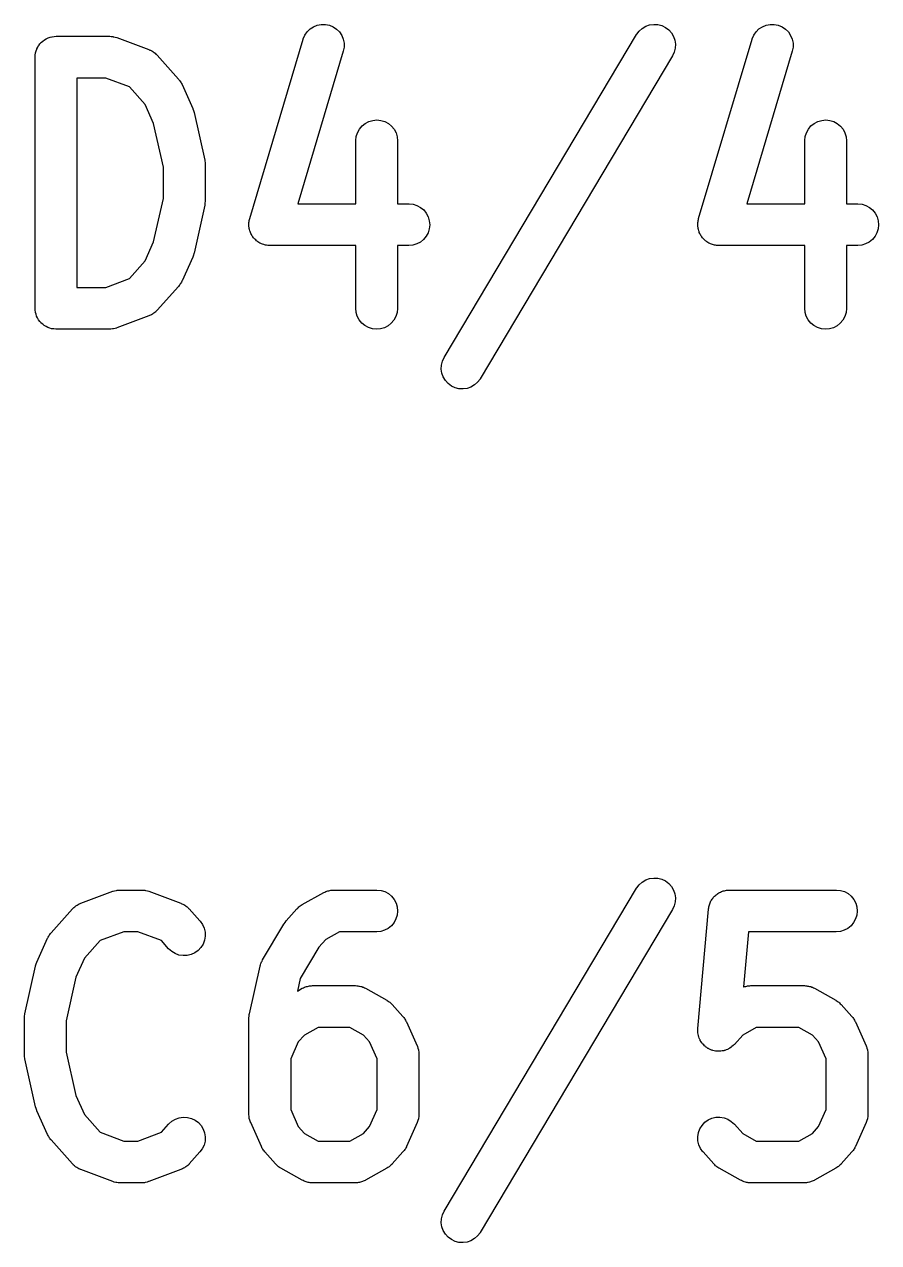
# Model space of a CAD drawing. Extents: x 0.7 to 15.8, y -5 to -0.9.
# Drawn here: x 0.8544 to 0.9548, y -1.9281 to -1.7848 of the extents above; entities that cross this region are included whole.
import ezdxf

# ---------------------------------------------------------------- set-up
doc = ezdxf.new("R2010")
doc.units = 0
doc.header["$MEASUREMENT"] = 0
doc.layers.add('BLACK', color=7, linetype='CONTINUOUS')

msp = doc.modelspace()

# ---------------------------------------------------------------- linework, layer by layer
at = {"layer": 'BLACK', "linetype": 'CONTINUOUS'}
for p, q in [((0.887992, -1.78538), (0.888393, -1.78512)), ((0.888393, -1.78512), (0.888837, -1.78494)), ((0.888837, -1.78494), (0.889309, -1.78485)), ((0.889309, -1.78485), (0.889789, -1.78485)), ((0.889789, -1.78485), (0.89026, -1.78494)), ((0.89026, -1.78494), (0.890703, -1.78513)), ((0.890703, -1.78513), (0.891102, -1.78539)), ((0.927033, -1.78531), (0.927447, -1.78506)), ((0.927447, -1.78506), (0.9279, -1.7849)), ((0.9279, -1.7849), (0.928376, -1.78484)), ((0.928376, -1.78484), (0.928855, -1.78486)), ((0.928855, -1.78486), (0.929321, -1.78498)), ((0.929321, -1.78498), (0.929754, -1.78519)), ((0.940748, -1.78538), (0.941149, -1.78512)), ((0.941149, -1.78512), (0.941593, -1.78494)), ((0.941593, -1.78494), (0.942065, -1.78485)), ((0.942065, -1.78485), (0.942545, -1.78485)), ((0.942545, -1.78485), (0.943016, -1.78494)), ((0.943016, -1.78494), (0.943459, -1.78513)), ((0.943459, -1.78513), (0.943858, -1.78539)), ((0.856791, -1.78664), (0.856997, -1.78654)), ((0.856997, -1.78654), (0.857201, -1.78643)), ((0.857201, -1.78643), (0.857209, -1.78642)), ((0.857209, -1.78642), (0.857217, -1.78642)), ((0.857217, -1.78642), (0.857438, -1.78636)), ((0.857438, -1.78636), (0.857661, -1.78629)), ((0.857661, -1.78629), (0.85767, -1.78629)), ((0.85767, -1.78629), (0.857678, -1.78629)), ((0.857678, -1.78629), (0.857906, -1.78626)), ((0.857906, -1.78626), (0.858139, -1.78624)), ((0.858139, -1.78624), (0.864419, -1.78624)), ((0.864419, -1.78624), (0.864454, -1.78624)), ((0.864454, -1.78624), (0.864634, -1.78626)), ((0.864634, -1.78626), (0.864815, -1.78627)), ((0.864815, -1.78627), (0.864872, -1.78629)), ((0.864872, -1.78629), (0.864931, -1.7863)), ((0.864931, -1.7863), (0.865104, -1.78635)), ((0.865104, -1.78635), (0.86528, -1.7864)), ((0.86528, -1.7864), (0.869048, -1.7878)), ((0.887183, -1.78659), (0.887193, -1.78656)), ((0.887193, -1.78656), (0.88738, -1.78612)), ((0.88738, -1.78612), (0.88765, -1.78572)), ((0.88765, -1.78572), (0.887992, -1.78538)), ((0.891102, -1.78539), (0.891442, -1.78573)), ((0.891442, -1.78573), (0.891709, -1.78613)), ((0.891709, -1.78613), (0.891894, -1.78658)), ((0.903756, -1.824), (0.926366, -1.78604)), ((0.926366, -1.78604), (0.926384, -1.78601)), ((0.926384, -1.78601), (0.926674, -1.78563)), ((0.926674, -1.78563), (0.927033, -1.78531)), ((0.929754, -1.78519), (0.930138, -1.78548)), ((0.930138, -1.78548), (0.93046, -1.78584)), ((0.93046, -1.78584), (0.930706, -1.78625)), ((0.930706, -1.78625), (0.930867, -1.7867)), ((0.939939, -1.78659), (0.939949, -1.78656)), ((0.939949, -1.78656), (0.940136, -1.78612)), ((0.940136, -1.78612), (0.940406, -1.78572)), ((0.940406, -1.78572), (0.940748, -1.78538)), ((0.943858, -1.78539), (0.944198, -1.78573)), ((0.944198, -1.78573), (0.944465, -1.78613)), ((0.944465, -1.78613), (0.94465, -1.78658)), ((0.855732, -1.78819), (0.855802, -1.78797)), ((0.855802, -1.78797), (0.85587, -1.78775)), ((0.85587, -1.78775), (0.855875, -1.78774)), ((0.855875, -1.78774), (0.855877, -1.78773)), ((0.855877, -1.78773), (0.855989, -1.78753)), ((0.855989, -1.78753), (0.856099, -1.78733)), ((0.856099, -1.78733), (0.856104, -1.78732)), ((0.856104, -1.78732), (0.856109, -1.78731)), ((0.856109, -1.78731), (0.856257, -1.78714)), ((0.856257, -1.78714), (0.856405, -1.78696)), ((0.856405, -1.78696), (0.856412, -1.78695)), ((0.856412, -1.78695), (0.856417, -1.78694)), ((0.856417, -1.78694), (0.856598, -1.7868)), ((0.856598, -1.7868), (0.856777, -1.78665)), ((0.856777, -1.78665), (0.856785, -1.78665)), ((0.856785, -1.78665), (0.856791, -1.78664)), ((0.869048, -1.7878), (0.86908, -1.78782)), ((0.86908, -1.78782), (0.869168, -1.78786)), ((0.869168, -1.78786), (0.869259, -1.78789)), ((0.869259, -1.78789), (0.869381, -1.78797)), ((0.869381, -1.78797), (0.869508, -1.78803)), ((0.880902, -1.80768), (0.887183, -1.78659)), ((0.891899, -1.788), (0.886561, -1.80593)), ((0.891894, -1.78658), (0.891989, -1.78705)), ((0.891991, -1.78753), (0.891899, -1.788)), ((0.891989, -1.78705), (0.891991, -1.78753)), ((0.930914, -1.78765), (0.930798, -1.78812)), ((0.930867, -1.7867), (0.930938, -1.78717)), ((0.930938, -1.78717), (0.930914, -1.78765)), ((0.933658, -1.80768), (0.939939, -1.78659)), ((0.944655, -1.788), (0.939317, -1.80593)), ((0.94465, -1.78658), (0.944745, -1.78705)), ((0.944747, -1.78753), (0.944655, -1.788)), ((0.944745, -1.78705), (0.944747, -1.78753)), ((0.855678, -1.78867), (0.855705, -1.78844)), ((0.855678, -1.78868), (0.855678, -1.78867)), ((0.855678, -1.78869), (0.855678, -1.78868)), ((0.855678, -1.78868), (0.855678, -1.78868)), ((0.855678, -1.7887), (0.855678, -1.78869)), ((0.855678, -1.81823), (0.855678, -1.7887)), ((0.855705, -1.78844), (0.855728, -1.78821)), ((0.855728, -1.78821), (0.855731, -1.7882)), ((0.855731, -1.7882), (0.855732, -1.78819)), ((0.869508, -1.78803), (0.869585, -1.78809)), ((0.869585, -1.78809), (0.869669, -1.78814)), ((0.869669, -1.78814), (0.869774, -1.78824)), ((0.869774, -1.78824), (0.869886, -1.78833)), ((0.869886, -1.78833), (0.86995, -1.7884)), ((0.86995, -1.7884), (0.870023, -1.78847)), ((0.870023, -1.78847), (0.872535, -1.79128)), ((0.930594, -1.78856), (0.907984, -1.82652)), ((0.930798, -1.78812), (0.930594, -1.78856)), ((0.860599, -1.79116), (0.860599, -1.81577)), ((0.863975, -1.79116), (0.860599, -1.79116)), ((0.866758, -1.7922), (0.863975, -1.79116)), ((0.868609, -1.79427), (0.866758, -1.7922)), ((0.872535, -1.79128), (0.872557, -1.79131)), ((0.872557, -1.79131), (0.872628, -1.79141)), ((0.872628, -1.79141), (0.872709, -1.7915)), ((0.872709, -1.7915), (0.872767, -1.7916)), ((0.872767, -1.7916), (0.872835, -1.7917)), ((0.872835, -1.7917), (0.872886, -1.79181)), ((0.872886, -1.79181), (0.872946, -1.79192)), ((0.872946, -1.79192), (0.874203, -1.79473)), ((0.869608, -1.79651), (0.868609, -1.79427)), ((0.874203, -1.79473), (0.874207, -1.79474)), ((0.874207, -1.79474), (0.874207, -1.79474)), ((0.874207, -1.79474), (0.874208, -1.79474)), ((0.874208, -1.79474), (0.874216, -1.79476)), ((0.874216, -1.79476), (0.874286, -1.79498)), ((0.874286, -1.79498), (0.874357, -1.7952)), ((0.870751, -1.80163), (0.869608, -1.79651)), ((0.874357, -1.7952), (0.875613, -1.80082)), ((0.8941, -1.79679), (0.894474, -1.79649)), ((0.894474, -1.79649), (0.8949, -1.79626)), ((0.8949, -1.79626), (0.895361, -1.79613)), ((0.895361, -1.79613), (0.895839, -1.79608)), ((0.895839, -1.79608), (0.896316, -1.79613)), ((0.896316, -1.79613), (0.896775, -1.79628)), ((0.896775, -1.79628), (0.897198, -1.7965)), ((0.897198, -1.7965), (0.897568, -1.79681)), ((0.946856, -1.79679), (0.94723, -1.79649)), ((0.94723, -1.79649), (0.947656, -1.79626)), ((0.947656, -1.79626), (0.948116, -1.79613)), ((0.948116, -1.79613), (0.948595, -1.79608)), ((0.948595, -1.79608), (0.949072, -1.79613)), ((0.949072, -1.79613), (0.949531, -1.79628)), ((0.949531, -1.79628), (0.949954, -1.7965)), ((0.949954, -1.7965), (0.950324, -1.79681)), ((0.893361, -1.79851), (0.893415, -1.79803)), ((0.893415, -1.79803), (0.89356, -1.79758)), ((0.89356, -1.79758), (0.893791, -1.79715)), ((0.893791, -1.79715), (0.8941, -1.79679)), ((0.897568, -1.79681), (0.897871, -1.79718)), ((0.897871, -1.79718), (0.898097, -1.79761)), ((0.898097, -1.79761), (0.898235, -1.79807)), ((0.946117, -1.79851), (0.946171, -1.79803)), ((0.946171, -1.79803), (0.946316, -1.79758)), ((0.946316, -1.79758), (0.946547, -1.79715)), ((0.946547, -1.79715), (0.946856, -1.79679)), ((0.950324, -1.79681), (0.950627, -1.79718)), ((0.950627, -1.79718), (0.950852, -1.79761)), ((0.950852, -1.79761), (0.950991, -1.79807)), ((0.893361, -1.79854), (0.893361, -1.79851)), ((0.893361, -1.80593), (0.893361, -1.79854)), ((0.898235, -1.79807), (0.898282, -1.79854)), ((0.898282, -1.79854), (0.898282, -1.80593)), ((0.946117, -1.79854), (0.946117, -1.79851)), ((0.946117, -1.80593), (0.946117, -1.79854)), ((0.950991, -1.79807), (0.951038, -1.79854)), ((0.951038, -1.79854), (0.951038, -1.80593)), ((0.875613, -1.80082), (0.875621, -1.80085)), ((0.875621, -1.80085), (0.875622, -1.80087)), ((0.875622, -1.80087), (0.875626, -1.80088)), ((0.875626, -1.80088), (0.875648, -1.80111)), ((0.870751, -1.8053), (0.870751, -1.80163)), ((0.875648, -1.80111), (0.875672, -1.80133)), ((0.875672, -1.80133), (0.875671, -1.80134)), ((0.875671, -1.80134), (0.875673, -1.80136)), ((0.875673, -1.80136), (0.875673, -1.80558)), ((0.869608, -1.81042), (0.870751, -1.8053)), ((0.875613, -1.80611), (0.874357, -1.81174)), ((0.875615, -1.8061), (0.875613, -1.80611)), ((0.875619, -1.80609), (0.875615, -1.8061)), ((0.875644, -1.80586), (0.875619, -1.80609)), ((0.875672, -1.80563), (0.875644, -1.80586)), ((0.875672, -1.80561), (0.875671, -1.80562)), ((0.875671, -1.80562), (0.875672, -1.80563)), ((0.875673, -1.80558), (0.875672, -1.80561)), ((0.886561, -1.80593), (0.893361, -1.80593)), ((0.898282, -1.80593), (0.89959, -1.80593)), ((0.89959, -1.80593), (0.899624, -1.80593)), ((0.899624, -1.80593), (0.900101, -1.80598)), ((0.900101, -1.80598), (0.900559, -1.80613)), ((0.900559, -1.80613), (0.90098, -1.80636)), ((0.90098, -1.80636), (0.901348, -1.80667)), ((0.939317, -1.80593), (0.946117, -1.80593)), ((0.951038, -1.80593), (0.952346, -1.80593)), ((0.952346, -1.80593), (0.95238, -1.80593)), ((0.95238, -1.80593), (0.952857, -1.80598)), ((0.952857, -1.80598), (0.953315, -1.80613)), ((0.953315, -1.80613), (0.953736, -1.80636)), ((0.953736, -1.80636), (0.954104, -1.80667)), ((0.880811, -1.80816), (0.880836, -1.80802)), ((0.880836, -1.80802), (0.88085, -1.80789)), ((0.88085, -1.80789), (0.880882, -1.80779)), ((0.880882, -1.80779), (0.880902, -1.80768)), ((0.901348, -1.80667), (0.901649, -1.80704)), ((0.901649, -1.80704), (0.901871, -1.80747)), ((0.901871, -1.80747), (0.902007, -1.80793)), ((0.902007, -1.80793), (0.90205, -1.8084)), ((0.933567, -1.80816), (0.933592, -1.80802)), ((0.933592, -1.80802), (0.933606, -1.80789)), ((0.933606, -1.80789), (0.933638, -1.80779)), ((0.933638, -1.80779), (0.933658, -1.80768)), ((0.954104, -1.80667), (0.954405, -1.80704)), ((0.954405, -1.80704), (0.954627, -1.80747)), ((0.954627, -1.80747), (0.954763, -1.80793)), ((0.954763, -1.80793), (0.954806, -1.8084)), ((0.8808, -1.80837), (0.880811, -1.80826)), ((0.880812, -1.8085), (0.8808, -1.80837)), ((0.880811, -1.80826), (0.880811, -1.80816)), ((0.880813, -1.80864), (0.880812, -1.8085)), ((0.880834, -1.80874), (0.880813, -1.80864)), ((0.880844, -1.80885), (0.880834, -1.80874)), ((0.880881, -1.80898), (0.880844, -1.80885)), ((0.880908, -1.80911), (0.880881, -1.80898)), ((0.880949, -1.80921), (0.880908, -1.80911)), ((0.880979, -1.80931), (0.880949, -1.80921)), ((0.881041, -1.80943), (0.880979, -1.80931)), ((0.881092, -1.80955), (0.881041, -1.80943)), ((0.901858, -1.80934), (0.90163, -1.80976)), ((0.902, -1.80888), (0.901858, -1.80934)), ((0.90205, -1.8084), (0.902, -1.80888)), ((0.933556, -1.80837), (0.933567, -1.80826)), ((0.933568, -1.8085), (0.933556, -1.80837)), ((0.933567, -1.80826), (0.933567, -1.80816)), ((0.933569, -1.80864), (0.933568, -1.8085)), ((0.93359, -1.80874), (0.933569, -1.80864)), ((0.9336, -1.80885), (0.93359, -1.80874)), ((0.933637, -1.80898), (0.9336, -1.80885)), ((0.933664, -1.80911), (0.933637, -1.80898)), ((0.933705, -1.80921), (0.933664, -1.80911)), ((0.933735, -1.80931), (0.933705, -1.80921)), ((0.933797, -1.80943), (0.933735, -1.80931)), ((0.933848, -1.80955), (0.933797, -1.80943)), ((0.954614, -1.80934), (0.954386, -1.80976)), ((0.954756, -1.80888), (0.954614, -1.80934)), ((0.954806, -1.8084), (0.954756, -1.80888)), ((0.868609, -1.81266), (0.869608, -1.81042)), ((0.881152, -1.80964), (0.881092, -1.80955)), ((0.881202, -1.80973), (0.881152, -1.80964)), ((0.881285, -1.80984), (0.881202, -1.80973)), ((0.88136, -1.80995), (0.881285, -1.80984)), ((0.881436, -1.81003), (0.88136, -1.80995)), ((0.881503, -1.81011), (0.881436, -1.81003)), ((0.881605, -1.81019), (0.881503, -1.81011)), ((0.881699, -1.81029), (0.881605, -1.81019)), ((0.881788, -1.81035), (0.881699, -1.81029)), ((0.881871, -1.81042), (0.881788, -1.81035)), ((0.881988, -1.81048), (0.881871, -1.81042)), ((0.882099, -1.81056), (0.881988, -1.81048)), ((0.882197, -1.8106), (0.882099, -1.81056)), ((0.882291, -1.81065), (0.882197, -1.8106)), ((0.882419, -1.81069), (0.882291, -1.81065)), ((0.882542, -1.81074), (0.882419, -1.81069)), ((0.882647, -1.81076), (0.882542, -1.81074)), ((0.882749, -1.81079), (0.882647, -1.81076)), ((0.882882, -1.81081), (0.882749, -1.81079)), ((0.883013, -1.81084), (0.882882, -1.81081)), ((0.88312, -1.81084), (0.883013, -1.81084)), ((0.883226, -1.81085), (0.88312, -1.81084)), ((0.883261, -1.81085), (0.883226, -1.81085)), ((0.893361, -1.81085), (0.883261, -1.81085)), ((0.893361, -1.81823), (0.893361, -1.81085)), ((0.89959, -1.81085), (0.898282, -1.81085)), ((0.898282, -1.81085), (0.898282, -1.81823)), ((0.900068, -1.8108), (0.89959, -1.81085)), ((0.900528, -1.81066), (0.900068, -1.8108)), ((0.900952, -1.81044), (0.900528, -1.81066)), ((0.901324, -1.81013), (0.900952, -1.81044)), ((0.90163, -1.80976), (0.901324, -1.81013)), ((0.933908, -1.80964), (0.933848, -1.80955)), ((0.933958, -1.80973), (0.933908, -1.80964)), ((0.934041, -1.80984), (0.933958, -1.80973)), ((0.934116, -1.80995), (0.934041, -1.80984)), ((0.934191, -1.81003), (0.934116, -1.80995)), ((0.934259, -1.81011), (0.934191, -1.81003)), ((0.934361, -1.81019), (0.934259, -1.81011)), ((0.934455, -1.81029), (0.934361, -1.81019)), ((0.934544, -1.81035), (0.934455, -1.81029)), ((0.934626, -1.81042), (0.934544, -1.81035)), ((0.934744, -1.81048), (0.934626, -1.81042)), ((0.934854, -1.81056), (0.934744, -1.81048)), ((0.934953, -1.8106), (0.934854, -1.81056)), ((0.935047, -1.81065), (0.934953, -1.8106)), ((0.935175, -1.81069), (0.935047, -1.81065)), ((0.935298, -1.81074), (0.935175, -1.81069)), ((0.935403, -1.81076), (0.935298, -1.81074)), ((0.935505, -1.81079), (0.935403, -1.81076)), ((0.935638, -1.81081), (0.935505, -1.81079)), ((0.935769, -1.81084), (0.935638, -1.81081)), ((0.935876, -1.81084), (0.935769, -1.81084)), ((0.935982, -1.81085), (0.935876, -1.81084)), ((0.936017, -1.81085), (0.935982, -1.81085)), ((0.946117, -1.81085), (0.936017, -1.81085)), ((0.946117, -1.81823), (0.946117, -1.81085)), ((0.952346, -1.81085), (0.951038, -1.81085)), ((0.951038, -1.81085), (0.951038, -1.81823)), ((0.952824, -1.8108), (0.952346, -1.81085)), ((0.953283, -1.81066), (0.952824, -1.8108)), ((0.953707, -1.81044), (0.953283, -1.81066)), ((0.95408, -1.81013), (0.953707, -1.81044)), ((0.954386, -1.80976), (0.95408, -1.81013)), ((0.874203, -1.8122), (0.872946, -1.81502)), ((0.874276, -1.81198), (0.874203, -1.8122)), ((0.87435, -1.81177), (0.874276, -1.81198)), ((0.874354, -1.81175), (0.87435, -1.81177)), ((0.874355, -1.81175), (0.874354, -1.81175)), ((0.874357, -1.81174), (0.874355, -1.81175)), ((0.874355, -1.81175), (0.874355, -1.81175)), ((0.866758, -1.81473), (0.868609, -1.81266)), ((0.863975, -1.81577), (0.866758, -1.81473)), ((0.87287, -1.81515), (0.872818, -1.81526)), ((0.872932, -1.81505), (0.87287, -1.81515)), ((0.872946, -1.81502), (0.872932, -1.81505)), ((0.860599, -1.81577), (0.863975, -1.81577)), ((0.872535, -1.81565), (0.870023, -1.81846)), ((0.872607, -1.81555), (0.872535, -1.81565)), ((0.872689, -1.81546), (0.872607, -1.81555)), ((0.872748, -1.81536), (0.872689, -1.81546)), ((0.872818, -1.81526), (0.872748, -1.81536)), ((0.855701, -1.81846), (0.855678, -1.81823)), ((0.855722, -1.81869), (0.855701, -1.81846)), ((0.855724, -1.8187), (0.855722, -1.81869)), ((0.855725, -1.81871), (0.855724, -1.8187)), ((0.855792, -1.81893), (0.855725, -1.81871)), ((0.855857, -1.81915), (0.855792, -1.81893)), ((0.855861, -1.81916), (0.855857, -1.81915)), ((0.855864, -1.81917), (0.855861, -1.81916)), ((0.855972, -1.81937), (0.855864, -1.81917)), ((0.85608, -1.81958), (0.855972, -1.81937)), ((0.869048, -1.81913), (0.865279, -1.82054)), ((0.869136, -1.81909), (0.869048, -1.81913)), ((0.869228, -1.81905), (0.869136, -1.81909)), ((0.869351, -1.81898), (0.869228, -1.81905)), ((0.869479, -1.81892), (0.869351, -1.81898)), ((0.869558, -1.81886), (0.869479, -1.81892)), ((0.869642, -1.81881), (0.869558, -1.81886)), ((0.869748, -1.81871), (0.869642, -1.81881)), ((0.869861, -1.81863), (0.869748, -1.81871)), ((0.869927, -1.81855), (0.869861, -1.81863)), ((0.87, -1.81849), (0.869927, -1.81855)), ((0.870023, -1.81846), (0.87, -1.81849)), ((0.893408, -1.81871), (0.893361, -1.81823)), ((0.893547, -1.81917), (0.893408, -1.81871)), ((0.893772, -1.81959), (0.893547, -1.81917)), ((0.898083, -1.8192), (0.897852, -1.81962)), ((0.898228, -1.81874), (0.898083, -1.8192)), ((0.898282, -1.81826), (0.898228, -1.81874)), ((0.898282, -1.81823), (0.898282, -1.81826)), ((0.946164, -1.81871), (0.946117, -1.81823)), ((0.946303, -1.81917), (0.946164, -1.81871)), ((0.946528, -1.81959), (0.946303, -1.81917)), ((0.950839, -1.8192), (0.950608, -1.81962)), ((0.950984, -1.81874), (0.950839, -1.8192)), ((0.951038, -1.81826), (0.950984, -1.81874)), ((0.951038, -1.81823), (0.951038, -1.81826)), ((0.856085, -1.81958), (0.85608, -1.81958)), ((0.856089, -1.81959), (0.856085, -1.81958)), ((0.856235, -1.81977), (0.856089, -1.81959)), ((0.856381, -1.81995), (0.856235, -1.81977)), ((0.856387, -1.81996), (0.856381, -1.81995)), ((0.856393, -1.81996), (0.856387, -1.81996)), ((0.856572, -1.82011), (0.856393, -1.81996)), ((0.856749, -1.82026), (0.856572, -1.82011)), ((0.856756, -1.82026), (0.856749, -1.82026)), ((0.856763, -1.82027), (0.856756, -1.82026)), ((0.856967, -1.82038), (0.856763, -1.82027)), ((0.857169, -1.82049), (0.856967, -1.82038)), ((0.857178, -1.82049), (0.857169, -1.82049)), ((0.857185, -1.8205), (0.857178, -1.82049)), ((0.857405, -1.82057), (0.857185, -1.8205)), ((0.857627, -1.82064), (0.857405, -1.82057)), ((0.857636, -1.82064), (0.857627, -1.82064)), ((0.857644, -1.82064), (0.857636, -1.82064)), ((0.857872, -1.82066), (0.857644, -1.82064)), ((0.858104, -1.82069), (0.857872, -1.82066)), ((0.858121, -1.82069), (0.858104, -1.82069)), ((0.858122, -1.82069), (0.858121, -1.82069)), ((0.858139, -1.82069), (0.858122, -1.82069)), ((0.858122, -1.82069), (0.858122, -1.82069)), ((0.864419, -1.82069), (0.858139, -1.82069)), ((0.8646, -1.82067), (0.864419, -1.82069)), ((0.864781, -1.82066), (0.8646, -1.82067)), ((0.864838, -1.82065), (0.864781, -1.82066)), ((0.864897, -1.82064), (0.864838, -1.82065)), ((0.865071, -1.82059), (0.864897, -1.82064)), ((0.865247, -1.82055), (0.865071, -1.82059)), ((0.865279, -1.82054), (0.865247, -1.82055)), ((0.894076, -1.81996), (0.893772, -1.81959)), ((0.894446, -1.82027), (0.894076, -1.81996)), ((0.894868, -1.8205), (0.894446, -1.82027)), ((0.895327, -1.82064), (0.894868, -1.8205)), ((0.895804, -1.82069), (0.895327, -1.82064)), ((0.896283, -1.82065), (0.895804, -1.82069)), ((0.896743, -1.82051), (0.896283, -1.82065)), ((0.897169, -1.82029), (0.896743, -1.82051)), ((0.897543, -1.81999), (0.897169, -1.82029)), ((0.897852, -1.81962), (0.897543, -1.81999)), ((0.946832, -1.81996), (0.946528, -1.81959)), ((0.947202, -1.82027), (0.946832, -1.81996)), ((0.947624, -1.8205), (0.947202, -1.82027)), ((0.948083, -1.82064), (0.947624, -1.8205)), ((0.94856, -1.82069), (0.948083, -1.82064)), ((0.949039, -1.82065), (0.94856, -1.82069)), ((0.949499, -1.82051), (0.949039, -1.82065)), ((0.949925, -1.82029), (0.949499, -1.82051)), ((0.950299, -1.81999), (0.949925, -1.82029)), ((0.950608, -1.81962), (0.950299, -1.81999)), ((0.903413, -1.82538), (0.903436, -1.8249)), ((0.903436, -1.8249), (0.903552, -1.82444)), ((0.903552, -1.82444), (0.903756, -1.824)), ((0.903483, -1.82586), (0.903413, -1.82538)), ((0.903644, -1.82631), (0.903483, -1.82586)), ((0.90389, -1.82672), (0.903644, -1.82631)), ((0.907967, -1.82655), (0.907676, -1.82693)), ((0.907984, -1.82652), (0.907967, -1.82655)), ((0.904212, -1.82708), (0.90389, -1.82672)), ((0.904597, -1.82737), (0.904212, -1.82708)), ((0.90503, -1.82757), (0.904597, -1.82737)), ((0.905495, -1.82769), (0.90503, -1.82757)), ((0.905974, -1.82772), (0.905495, -1.82769)), ((0.90645, -1.82765), (0.905974, -1.82772)), ((0.906903, -1.82749), (0.90645, -1.82765)), ((0.907318, -1.82725), (0.906903, -1.82749)), ((0.907676, -1.82693), (0.907318, -1.82725)), ((0.927447, -1.88546), (0.9279, -1.8853)), ((0.9279, -1.8853), (0.928376, -1.88523)), ((0.928376, -1.88523), (0.928855, -1.88526)), ((0.928855, -1.88526), (0.929321, -1.88538)), ((0.929321, -1.88538), (0.929754, -1.88558)), ((0.861047, -1.8882), (0.864815, -1.88679)), ((0.864815, -1.88679), (0.864847, -1.88678)), ((0.864847, -1.88678), (0.865024, -1.88673)), ((0.865024, -1.88673), (0.865197, -1.88668)), ((0.865197, -1.88668), (0.865256, -1.88668)), ((0.865256, -1.88668), (0.865313, -1.88666)), ((0.865313, -1.88666), (0.865494, -1.88665)), ((0.865494, -1.88665), (0.865675, -1.88664)), ((0.865675, -1.88664), (0.868188, -1.88664)), ((0.868188, -1.88664), (0.868222, -1.88664)), ((0.868222, -1.88664), (0.868402, -1.88666)), ((0.868402, -1.88666), (0.868584, -1.88667)), ((0.868584, -1.88667), (0.868641, -1.88668)), ((0.868641, -1.88668), (0.868699, -1.88669)), ((0.868699, -1.88669), (0.868872, -1.88674)), ((0.868872, -1.88674), (0.869048, -1.88679)), ((0.869048, -1.88679), (0.872816, -1.8882)), ((0.889745, -1.88688), (0.88986, -1.88682)), ((0.88986, -1.88682), (0.889966, -1.88679)), ((0.889966, -1.88679), (0.890068, -1.88675)), ((0.890068, -1.88675), (0.890195, -1.88672)), ((0.890195, -1.88672), (0.890319, -1.88668)), ((0.890319, -1.88668), (0.89043, -1.88667)), ((0.89043, -1.88667), (0.890538, -1.88665)), ((0.890538, -1.88665), (0.890668, -1.88665)), ((0.890668, -1.88665), (0.890797, -1.88664)), ((0.890797, -1.88664), (0.895822, -1.88664)), ((0.895822, -1.88664), (0.895856, -1.88664)), ((0.895856, -1.88664), (0.896333, -1.88669)), ((0.896333, -1.88669), (0.896791, -1.88683)), ((0.896791, -1.88683), (0.897212, -1.88707)), ((0.903756, -1.92439), (0.926366, -1.88643)), ((0.926366, -1.88643), (0.926384, -1.8864)), ((0.926384, -1.8864), (0.926674, -1.88602)), ((0.926674, -1.88602), (0.927033, -1.8857)), ((0.927033, -1.8857), (0.927447, -1.88546)), ((0.929754, -1.88558), (0.930138, -1.88587)), ((0.930138, -1.88587), (0.93046, -1.88623)), ((0.93046, -1.88623), (0.930706, -1.88664)), ((0.930706, -1.88664), (0.930867, -1.88709)), ((0.936227, -1.88688), (0.936335, -1.88682)), ((0.936335, -1.88682), (0.936448, -1.88679)), ((0.936448, -1.88679), (0.936558, -1.88674)), ((0.936558, -1.88674), (0.936677, -1.88672)), ((0.936677, -1.88672), (0.936795, -1.88668)), ((0.936795, -1.88668), (0.936913, -1.88667)), ((0.936913, -1.88667), (0.937029, -1.88665)), ((0.937029, -1.88665), (0.937151, -1.88665)), ((0.937151, -1.88665), (0.937273, -1.88664)), ((0.937273, -1.88664), (0.949834, -1.88664)), ((0.949834, -1.88664), (0.949868, -1.88664)), ((0.949868, -1.88664), (0.950345, -1.88669)), ((0.950345, -1.88669), (0.950803, -1.88683)), ((0.950803, -1.88683), (0.951224, -1.88707)), ((0.860744, -1.88834), (0.860866, -1.88827)), ((0.860866, -1.88827), (0.860959, -1.88824)), ((0.860959, -1.88824), (0.861047, -1.8882)), ((0.872816, -1.8882), (0.872848, -1.88821)), ((0.872848, -1.88821), (0.872936, -1.88825)), ((0.872936, -1.88825), (0.873028, -1.88829)), ((0.873028, -1.88829), (0.873149, -1.88836)), ((0.887083, -1.88835), (0.889595, -1.88695)), ((0.889595, -1.88695), (0.889626, -1.88693)), ((0.889626, -1.88693), (0.889745, -1.88688)), ((0.897212, -1.88707), (0.89758, -1.88737)), ((0.89758, -1.88737), (0.897881, -1.88775)), ((0.897881, -1.88775), (0.898103, -1.88817)), ((0.898103, -1.88817), (0.898239, -1.88863)), ((0.930914, -1.88805), (0.930798, -1.88851)), ((0.930867, -1.88709), (0.930938, -1.88757)), ((0.930938, -1.88757), (0.930914, -1.88805)), ((0.934921, -1.88837), (0.934968, -1.88826)), ((0.934968, -1.88826), (0.935004, -1.88814)), ((0.935004, -1.88814), (0.935061, -1.88804)), ((0.935061, -1.88804), (0.935106, -1.88793)), ((0.935106, -1.88793), (0.935174, -1.88783)), ((0.935174, -1.88783), (0.935233, -1.88772)), ((0.935233, -1.88772), (0.935308, -1.88763)), ((0.935308, -1.88763), (0.935374, -1.88753)), ((0.935374, -1.88753), (0.935461, -1.88744)), ((0.935461, -1.88744), (0.935539, -1.88735)), ((0.935539, -1.88735), (0.935631, -1.88728)), ((0.935631, -1.88728), (0.935714, -1.88719)), ((0.935714, -1.88719), (0.935816, -1.88712)), ((0.935816, -1.88712), (0.935911, -1.88705)), ((0.935911, -1.88705), (0.936016, -1.88699)), ((0.936016, -1.88699), (0.936114, -1.88693)), ((0.936114, -1.88693), (0.936227, -1.88688)), ((0.951224, -1.88707), (0.951592, -1.88737)), ((0.951592, -1.88737), (0.951893, -1.88775)), ((0.951893, -1.88775), (0.952115, -1.88817)), ((0.952115, -1.88817), (0.952251, -1.88863)), ((0.85756, -1.89167), (0.860072, -1.88886)), ((0.860072, -1.88886), (0.860095, -1.88884)), ((0.860095, -1.88884), (0.860168, -1.88877)), ((0.860168, -1.88877), (0.860233, -1.8887)), ((0.860233, -1.8887), (0.860347, -1.88861)), ((0.860347, -1.88861), (0.860453, -1.88852)), ((0.860453, -1.88852), (0.860537, -1.88847)), ((0.860537, -1.88847), (0.860615, -1.88841)), ((0.860615, -1.88841), (0.860744, -1.88834)), ((0.873149, -1.88836), (0.873277, -1.88843)), ((0.873277, -1.88843), (0.873354, -1.88849)), ((0.873354, -1.88849), (0.873437, -1.88854)), ((0.873437, -1.88854), (0.873542, -1.88863)), ((0.873542, -1.88863), (0.873655, -1.88872)), ((0.873655, -1.88872), (0.873719, -1.8888)), ((0.873719, -1.8888), (0.873791, -1.88886)), ((0.873791, -1.88886), (0.875047, -1.89027)), ((0.885194, -1.89027), (0.88645, -1.88886)), ((0.88645, -1.88886), (0.886473, -1.88884)), ((0.886473, -1.88884), (0.886585, -1.88874)), ((0.886585, -1.88874), (0.886689, -1.88863)), ((0.886689, -1.88863), (0.886764, -1.88858)), ((0.886764, -1.88858), (0.886831, -1.88852)), ((0.886831, -1.88852), (0.88696, -1.88844)), ((0.88696, -1.88844), (0.887083, -1.88835)), ((0.898232, -1.88959), (0.89809, -1.89005)), ((0.898282, -1.88911), (0.898232, -1.88959)), ((0.898239, -1.88863), (0.898282, -1.88911)), ((0.930594, -1.88895), (0.907984, -1.92691)), ((0.930798, -1.88851), (0.930594, -1.88895)), ((0.933566, -1.90294), (0.934822, -1.88888)), ((0.934822, -1.88888), (0.934825, -1.88884)), ((0.934825, -1.88884), (0.93485, -1.88872)), ((0.93485, -1.88872), (0.934862, -1.8886)), ((0.934862, -1.8886), (0.934897, -1.88849)), ((0.934897, -1.88849), (0.934921, -1.88837)), ((0.952244, -1.88959), (0.952102, -1.89005)), ((0.952294, -1.88911), (0.952244, -1.88959)), ((0.952251, -1.88863), (0.952294, -1.88911)), ((0.875047, -1.89027), (0.87507, -1.89029)), ((0.87507, -1.89029), (0.875348, -1.89069)), ((0.875348, -1.89069), (0.875544, -1.89112)), ((0.875544, -1.89112), (0.875652, -1.89159)), ((0.882403, -1.89487), (0.884915, -1.89065)), ((0.884915, -1.89065), (0.884933, -1.89062)), ((0.884933, -1.89062), (0.885065, -1.89045)), ((0.885065, -1.89045), (0.885194, -1.89027)), ((0.897183, -1.89115), (0.896759, -1.89137)), ((0.897555, -1.89084), (0.897183, -1.89115)), ((0.897862, -1.89047), (0.897555, -1.89084)), ((0.89809, -1.89005), (0.897862, -1.89047)), ((0.951195, -1.89115), (0.950771, -1.89137)), ((0.951567, -1.89084), (0.951195, -1.89115)), ((0.951874, -1.89047), (0.951567, -1.89084)), ((0.952102, -1.89005), (0.951874, -1.89047)), ((0.855892, -1.89512), (0.857148, -1.89231)), ((0.857148, -1.89231), (0.857162, -1.89228)), ((0.857162, -1.89228), (0.857225, -1.89217)), ((0.857225, -1.89217), (0.857276, -1.89206)), ((0.857276, -1.89206), (0.857346, -1.89197)), ((0.857346, -1.89197), (0.857406, -1.89187)), ((0.857406, -1.89187), (0.857487, -1.89177)), ((0.857487, -1.89177), (0.85756, -1.89167)), ((0.863337, -1.89259), (0.861485, -1.89467)), ((0.866119, -1.89156), (0.863337, -1.89259)), ((0.867743, -1.89156), (0.866119, -1.89156)), ((0.870526, -1.89259), (0.867743, -1.89156)), ((0.871377, -1.89355), (0.870526, -1.89259)), ((0.875588, -1.89255), (0.875419, -1.893)), ((0.875667, -1.89207), (0.875588, -1.89255)), ((0.875652, -1.89159), (0.875667, -1.89207)), ((0.889846, -1.89245), (0.889022, -1.89337)), ((0.891439, -1.89156), (0.889846, -1.89245)), ((0.895822, -1.89156), (0.891439, -1.89156)), ((0.8963, -1.89151), (0.895822, -1.89156)), ((0.896759, -1.89137), (0.8963, -1.89151)), ((0.939523, -1.89156), (0.938944, -1.89804)), ((0.949834, -1.89156), (0.939523, -1.89156)), ((0.950312, -1.89151), (0.949834, -1.89156)), ((0.950771, -1.89137), (0.950312, -1.89151)), ((0.87173, -1.89387), (0.871377, -1.89355)), ((0.87214, -1.89412), (0.87173, -1.89387)), ((0.874838, -1.89375), (0.874449, -1.89404)), ((0.875166, -1.8934), (0.874838, -1.89375)), ((0.875419, -1.893), (0.875166, -1.8934)), ((0.889022, -1.89337), (0.886832, -1.89705)), ((0.855745, -1.89556), (0.855819, -1.89534)), ((0.855819, -1.89534), (0.855892, -1.89512)), ((0.861485, -1.89467), (0.860486, -1.8969)), ((0.872591, -1.89429), (0.87214, -1.89412)), ((0.873065, -1.89436), (0.872591, -1.89429)), ((0.873545, -1.89435), (0.873065, -1.89436)), ((0.874012, -1.89423), (0.873545, -1.89435)), ((0.874449, -1.89404), (0.874012, -1.89423)), ((0.882123, -1.89556), (0.882166, -1.89543)), ((0.882166, -1.89543), (0.882198, -1.8953)), ((0.882198, -1.8953), (0.882244, -1.8952)), ((0.882244, -1.8952), (0.882279, -1.8951)), ((0.882279, -1.8951), (0.882346, -1.89499)), ((0.882346, -1.89499), (0.882403, -1.89487)), ((0.854481, -1.90121), (0.855737, -1.89559)), ((0.855737, -1.89559), (0.85574, -1.89558)), ((0.85574, -1.89558), (0.855745, -1.89556)), ((0.85574, -1.89558), (0.85574, -1.89558)), ((0.85574, -1.89558), (0.85574, -1.89558)), ((0.880859, -1.90121), (0.882115, -1.89559)), ((0.882115, -1.89559), (0.882123, -1.89556)), ((0.860486, -1.8969), (0.859343, -1.90202)), ((0.886832, -1.89705), (0.886503, -1.89852)), ((0.886503, -1.89852), (0.887083, -1.8982)), ((0.887083, -1.8982), (0.887113, -1.89818)), ((0.887113, -1.89818), (0.887233, -1.89813)), ((0.887233, -1.89813), (0.887347, -1.89807)), ((0.887347, -1.89807), (0.887454, -1.89804)), ((0.887454, -1.89804), (0.887556, -1.89799)), ((0.887556, -1.89799), (0.887683, -1.89797)), ((0.887683, -1.89797), (0.887807, -1.89793)), ((0.887807, -1.89793), (0.887918, -1.89792)), ((0.887918, -1.89792), (0.888026, -1.8979)), ((0.888026, -1.8979), (0.888156, -1.8979)), ((0.888156, -1.8979), (0.888285, -1.89788)), ((0.888285, -1.89788), (0.893309, -1.89788)), ((0.893309, -1.89788), (0.893344, -1.89788)), ((0.893344, -1.89788), (0.893473, -1.8979)), ((0.893473, -1.8979), (0.893602, -1.8979)), ((0.893602, -1.8979), (0.893711, -1.89793)), ((0.893711, -1.89793), (0.893821, -1.89794)), ((0.893821, -1.89794), (0.893944, -1.89798)), ((0.893944, -1.89798), (0.894071, -1.898)), ((0.894071, -1.898), (0.894173, -1.89805)), ((0.894173, -1.89805), (0.894279, -1.89808)), ((0.894279, -1.89808), (0.894392, -1.89815)), ((0.894392, -1.89815), (0.894511, -1.8982)), ((0.894511, -1.8982), (0.897023, -1.8996)), ((0.938944, -1.89804), (0.938954, -1.89804)), ((0.938954, -1.89804), (0.939056, -1.89799)), ((0.939056, -1.89799), (0.939183, -1.89797)), ((0.939183, -1.89797), (0.939307, -1.89793)), ((0.939307, -1.89793), (0.939417, -1.89792)), ((0.939417, -1.89792), (0.939526, -1.8979)), ((0.939526, -1.8979), (0.939656, -1.8979)), ((0.939656, -1.8979), (0.939785, -1.89788)), ((0.939785, -1.89788), (0.946065, -1.89788)), ((0.946065, -1.89788), (0.9461, -1.89788)), ((0.9461, -1.89788), (0.946228, -1.8979)), ((0.946228, -1.8979), (0.946358, -1.8979)), ((0.946358, -1.8979), (0.946467, -1.89793)), ((0.946467, -1.89793), (0.946577, -1.89794)), ((0.946577, -1.89794), (0.9467, -1.89798)), ((0.9467, -1.89798), (0.946827, -1.898)), ((0.946827, -1.898), (0.946929, -1.89805)), ((0.946929, -1.89805), (0.947035, -1.89808)), ((0.947035, -1.89808), (0.947148, -1.89815)), ((0.947148, -1.89815), (0.947267, -1.8982)), ((0.947267, -1.8982), (0.949779, -1.8996)), ((0.897023, -1.8996), (0.897053, -1.89962)), ((0.897053, -1.89962), (0.897175, -1.89971)), ((0.897175, -1.89971), (0.897303, -1.89979)), ((0.949779, -1.8996), (0.949809, -1.89962)), ((0.949809, -1.89962), (0.949931, -1.89971)), ((0.949931, -1.89971), (0.950059, -1.89979)), ((0.897303, -1.89979), (0.89737, -1.89985)), ((0.89737, -1.89985), (0.897444, -1.8999)), ((0.897444, -1.8999), (0.897546, -1.90001)), ((0.897546, -1.90001), (0.897657, -1.90011)), ((0.897657, -1.90011), (0.898913, -1.90152)), ((0.950059, -1.89979), (0.950126, -1.89985)), ((0.950126, -1.89985), (0.950199, -1.8999)), ((0.950199, -1.8999), (0.950302, -1.90001)), ((0.950302, -1.90001), (0.950413, -1.90011)), ((0.950413, -1.90011), (0.951669, -1.90152)), ((0.854422, -1.90172), (0.854424, -1.9017)), ((0.854422, -1.90175), (0.854422, -1.90172)), ((0.854422, -1.90597), (0.854422, -1.90175)), ((0.854423, -1.90169), (0.854451, -1.90146)), ((0.854424, -1.9017), (0.854423, -1.90169)), ((0.854451, -1.90146), (0.854476, -1.90124)), ((0.854476, -1.90124), (0.85448, -1.90123)), ((0.85448, -1.90123), (0.854481, -1.90121)), ((0.859343, -1.90202), (0.859343, -1.9057)), ((0.8808, -1.90172), (0.880802, -1.9017)), ((0.8808, -1.90175), (0.8808, -1.90172)), ((0.8808, -1.913), (0.8808, -1.90175)), ((0.880801, -1.90169), (0.880829, -1.90146)), ((0.880802, -1.9017), (0.880801, -1.90169)), ((0.880829, -1.90146), (0.880854, -1.90124)), ((0.880854, -1.90124), (0.880858, -1.90123)), ((0.880858, -1.90123), (0.880859, -1.90121)), ((0.898913, -1.90152), (0.898935, -1.90154)), ((0.898935, -1.90154), (0.899006, -1.90164)), ((0.899006, -1.90164), (0.899087, -1.90174)), ((0.899087, -1.90174), (0.899145, -1.90184)), ((0.899145, -1.90184), (0.899213, -1.90193)), ((0.899213, -1.90193), (0.899264, -1.90205)), ((0.899264, -1.90205), (0.899324, -1.90215)), ((0.899324, -1.90215), (0.90058, -1.90497)), ((0.951669, -1.90152), (0.951691, -1.90154)), ((0.951691, -1.90154), (0.951762, -1.90164)), ((0.951762, -1.90164), (0.951843, -1.90174)), ((0.951843, -1.90174), (0.951901, -1.90184)), ((0.951901, -1.90184), (0.951969, -1.90193)), ((0.951969, -1.90193), (0.952019, -1.90205)), ((0.952019, -1.90205), (0.95208, -1.90215)), ((0.95208, -1.90215), (0.953336, -1.90497)), ((0.887334, -1.9037), (0.886607, -1.90451)), ((0.888927, -1.90281), (0.887334, -1.9037)), ((0.892668, -1.90281), (0.888927, -1.90281)), ((0.894261, -1.9037), (0.892668, -1.90281)), ((0.894987, -1.90451), (0.894261, -1.9037)), ((0.933559, -1.90329), (0.933567, -1.90311)), ((0.933569, -1.90335), (0.933559, -1.90329)), ((0.933567, -1.90311), (0.933566, -1.90294)), ((0.93357, -1.90342), (0.933569, -1.90335)), ((0.933605, -1.90359), (0.93357, -1.90342)), ((0.933631, -1.90376), (0.933605, -1.90359)), ((0.933654, -1.90382), (0.933631, -1.90376)), ((0.933667, -1.90389), (0.933654, -1.90382)), ((0.933735, -1.90405), (0.933667, -1.90389)), ((0.933794, -1.90421), (0.933735, -1.90405)), ((0.938834, -1.9037), (0.937852, -1.9048)), ((0.940427, -1.90281), (0.938834, -1.9037)), ((0.945424, -1.90281), (0.940427, -1.90281)), ((0.947017, -1.9037), (0.945424, -1.90281)), ((0.947743, -1.90451), (0.947017, -1.9037)), ((0.886607, -1.90451), (0.885721, -1.90649)), ((0.895873, -1.90649), (0.894987, -1.90451)), ((0.90058, -1.90497), (0.900594, -1.905)), ((0.900594, -1.905), (0.9006, -1.90501)), ((0.9006, -1.90501), (0.900609, -1.90503)), ((0.900609, -1.90503), (0.900673, -1.90524)), ((0.900673, -1.90524), (0.90074, -1.90545)), ((0.90074, -1.90545), (0.900742, -1.90547)), ((0.900742, -1.90547), (0.900748, -1.90549)), ((0.900748, -1.90549), (0.900769, -1.90571)), ((0.933828, -1.90427), (0.933794, -1.90421)), ((0.933854, -1.90433), (0.933828, -1.90427)), ((0.933952, -1.90448), (0.933854, -1.90433)), ((0.934042, -1.90462), (0.933952, -1.90448)), ((0.934086, -1.90467), (0.934042, -1.90462)), ((0.934123, -1.90473), (0.934086, -1.90467)), ((0.934248, -1.90485), (0.934123, -1.90473)), ((0.934364, -1.90498), (0.934248, -1.90485)), ((0.934417, -1.90502), (0.934364, -1.90498)), ((0.934465, -1.90507), (0.934417, -1.90502)), ((0.93461, -1.90516), (0.934465, -1.90507)), ((0.93475, -1.90527), (0.93461, -1.90516)), ((0.93481, -1.90529), (0.93475, -1.90527)), ((0.934865, -1.90533), (0.93481, -1.90529)), ((0.935026, -1.9054), (0.934865, -1.90533)), ((0.935184, -1.90547), (0.935026, -1.9054)), ((0.935248, -1.90549), (0.935184, -1.90547)), ((0.935309, -1.90551), (0.935248, -1.90549)), ((0.936893, -1.90544), (0.936732, -1.90551)), ((0.937057, -1.90539), (0.936893, -1.90544)), ((0.937114, -1.90535), (0.937057, -1.90539)), ((0.937175, -1.90533), (0.937114, -1.90535)), ((0.937321, -1.90523), (0.937175, -1.90533)), ((0.937471, -1.90514), (0.937321, -1.90523)), ((0.93752, -1.9051), (0.937471, -1.90514)), ((0.937575, -1.90506), (0.93752, -1.9051)), ((0.937699, -1.90494), (0.937575, -1.90506)), ((0.937829, -1.90482), (0.937699, -1.90494)), ((0.937852, -1.9048), (0.937829, -1.90482)), ((0.948629, -1.90649), (0.947743, -1.90451)), ((0.953336, -1.90497), (0.95335, -1.905)), ((0.95335, -1.905), (0.953356, -1.90501)), ((0.953356, -1.90501), (0.953365, -1.90503)), ((0.953365, -1.90503), (0.953429, -1.90524)), ((0.953429, -1.90524), (0.953496, -1.90545)), ((0.953496, -1.90545), (0.953498, -1.90547)), ((0.953498, -1.90547), (0.953503, -1.90549)), ((0.953503, -1.90549), (0.953525, -1.90571)), ((0.854423, -1.90598), (0.854422, -1.90597)), ((0.854422, -1.90599), (0.854423, -1.90598)), ((0.854447, -1.90622), (0.854422, -1.90599)), ((0.854469, -1.90645), (0.854447, -1.90622)), ((0.854473, -1.90646), (0.854469, -1.90645)), ((0.854474, -1.90647), (0.854473, -1.90646)), ((0.854481, -1.90651), (0.854474, -1.90647)), ((0.855737, -1.91213), (0.854481, -1.90651)), ((0.859343, -1.9057), (0.860486, -1.91082)), ((0.885721, -1.90649), (0.885721, -1.91247)), ((0.895873, -1.91247), (0.895873, -1.90649)), ((0.900769, -1.90571), (0.900794, -1.90593)), ((0.900794, -1.90593), (0.900793, -1.90595)), ((0.900793, -1.90595), (0.900794, -1.90597)), ((0.900794, -1.90597), (0.900794, -1.913)), ((0.93548, -1.90555), (0.935309, -1.90551)), ((0.93565, -1.90559), (0.93548, -1.90555)), ((0.935716, -1.90559), (0.93565, -1.90559)), ((0.935781, -1.90561), (0.935716, -1.90559)), ((0.935954, -1.90561), (0.935781, -1.90561)), ((0.936129, -1.90561), (0.935954, -1.90561)), ((0.936195, -1.90561), (0.936129, -1.90561)), ((0.936261, -1.90561), (0.936195, -1.90561)), ((0.936432, -1.90557), (0.936261, -1.90561)), ((0.936605, -1.90555), (0.936432, -1.90557)), ((0.936667, -1.90552), (0.936605, -1.90555)), ((0.936732, -1.90551), (0.936667, -1.90552)), ((0.948629, -1.91247), (0.948629, -1.90649)), ((0.953525, -1.90571), (0.95355, -1.90593)), ((0.95355, -1.90593), (0.953549, -1.90595)), ((0.953549, -1.90595), (0.95355, -1.90597)), ((0.95355, -1.90597), (0.95355, -1.913)), ((0.860486, -1.91082), (0.861485, -1.91305)), ((0.855809, -1.91235), (0.855737, -1.91213)), ((0.855878, -1.91257), (0.855809, -1.91235)), ((0.855887, -1.91258), (0.855878, -1.91257)), ((0.855887, -1.91259), (0.855887, -1.91258)), ((0.855888, -1.91259), (0.855887, -1.91259)), ((0.855892, -1.9126), (0.855888, -1.91259)), ((0.857148, -1.91541), (0.855892, -1.9126)), ((0.885721, -1.91247), (0.886607, -1.91446)), ((0.894987, -1.91446), (0.895873, -1.91247)), ((0.947743, -1.91446), (0.948629, -1.91247)), ((0.861485, -1.91305), (0.863337, -1.91512)), ((0.8714, -1.91415), (0.871758, -1.91383)), ((0.871758, -1.91383), (0.872171, -1.91358)), ((0.872171, -1.91358), (0.872624, -1.91342)), ((0.872624, -1.91342), (0.873099, -1.91335)), ((0.873099, -1.91335), (0.873579, -1.91338)), ((0.873579, -1.91338), (0.874044, -1.9135)), ((0.874044, -1.9135), (0.874478, -1.9137)), ((0.874478, -1.9137), (0.874864, -1.91399)), ((0.874864, -1.91399), (0.875187, -1.91434)), ((0.880802, -1.91302), (0.8808, -1.913)), ((0.8808, -1.91304), (0.880802, -1.91302)), ((0.880825, -1.91326), (0.8808, -1.91304)), ((0.880847, -1.91348), (0.880825, -1.91326)), ((0.880852, -1.9135), (0.880847, -1.91348)), ((0.880854, -1.91351), (0.880852, -1.9135)), ((0.880922, -1.91372), (0.880854, -1.91351)), ((0.880986, -1.91394), (0.880922, -1.91372)), ((0.880994, -1.91395), (0.880986, -1.91394)), ((0.881, -1.91397), (0.880994, -1.91395)), ((0.881014, -1.914), (0.881, -1.91397)), ((0.88227, -1.91681), (0.881014, -1.914)), ((0.90058, -1.914), (0.899324, -1.91681)), ((0.900586, -1.91398), (0.90058, -1.914)), ((0.900595, -1.91397), (0.900586, -1.91398)), ((0.900662, -1.91376), (0.900595, -1.91397)), ((0.900733, -1.91355), (0.900662, -1.91376)), ((0.900735, -1.91353), (0.900733, -1.91355)), ((0.900741, -1.91351), (0.900735, -1.91353)), ((0.900765, -1.91329), (0.900741, -1.91351)), ((0.900793, -1.91307), (0.900765, -1.91329)), ((0.900794, -1.91303), (0.900792, -1.91305)), ((0.900792, -1.91305), (0.900793, -1.91307)), ((0.900794, -1.913), (0.900794, -1.91303)), ((0.934062, -1.91432), (0.93439, -1.91396)), ((0.93439, -1.91396), (0.93478, -1.91368)), ((0.93478, -1.91368), (0.935216, -1.91348)), ((0.935216, -1.91348), (0.935684, -1.91337)), ((0.935684, -1.91337), (0.936164, -1.91336)), ((0.936164, -1.91336), (0.936638, -1.91343)), ((0.936638, -1.91343), (0.937088, -1.9136)), ((0.937088, -1.9136), (0.937498, -1.91385)), ((0.937498, -1.91385), (0.937852, -1.91417)), ((0.953336, -1.914), (0.95208, -1.91681)), ((0.953342, -1.91398), (0.953336, -1.914)), ((0.953351, -1.91397), (0.953342, -1.91398)), ((0.953418, -1.91376), (0.953351, -1.91397)), ((0.953489, -1.91355), (0.953418, -1.91376)), ((0.953491, -1.91353), (0.953489, -1.91355)), ((0.953497, -1.91351), (0.953491, -1.91353)), ((0.953521, -1.91329), (0.953497, -1.91351)), ((0.953549, -1.91307), (0.953521, -1.91329)), ((0.95355, -1.91303), (0.953548, -1.91305)), ((0.953548, -1.91305), (0.953549, -1.91307)), ((0.95355, -1.913), (0.95355, -1.91303)), ((0.857209, -1.91552), (0.857148, -1.91541)), ((0.863337, -1.91512), (0.866119, -1.91616)), ((0.867744, -1.91616), (0.870526, -1.91512)), ((0.870526, -1.91512), (0.871377, -1.91417)), ((0.871377, -1.91417), (0.8714, -1.91415)), ((0.875187, -1.91434), (0.875434, -1.91475)), ((0.875434, -1.91475), (0.875597, -1.91521)), ((0.875597, -1.91521), (0.875669, -1.91568)), ((0.886607, -1.91446), (0.887334, -1.91527)), ((0.887334, -1.91527), (0.888927, -1.91616)), ((0.892668, -1.91616), (0.894261, -1.91527)), ((0.894261, -1.91527), (0.894987, -1.91446)), ((0.933561, -1.91565), (0.93364, -1.91517)), ((0.93364, -1.91517), (0.933809, -1.91472)), ((0.933809, -1.91472), (0.934062, -1.91432)), ((0.937852, -1.91417), (0.938834, -1.91527)), ((0.938834, -1.91527), (0.940427, -1.91616)), ((0.945424, -1.91616), (0.947017, -1.91527)), ((0.947017, -1.91527), (0.947743, -1.91446)), ((0.857259, -1.91563), (0.857209, -1.91552)), ((0.857327, -1.91572), (0.857259, -1.91563)), ((0.857386, -1.91583), (0.857327, -1.91572)), ((0.857466, -1.91592), (0.857386, -1.91583)), ((0.857537, -1.91602), (0.857466, -1.91592)), ((0.85756, -1.91604), (0.857537, -1.91602)), ((0.860072, -1.91886), (0.85756, -1.91604)), ((0.866119, -1.91616), (0.867744, -1.91616)), ((0.875533, -1.91663), (0.87533, -1.91706)), ((0.875648, -1.91616), (0.875533, -1.91663)), ((0.875669, -1.91568), (0.875648, -1.91616)), ((0.882331, -1.91692), (0.88227, -1.91681)), ((0.882381, -1.91703), (0.882331, -1.91692)), ((0.888927, -1.91616), (0.892668, -1.91616)), ((0.899248, -1.91695), (0.899196, -1.91706)), ((0.89931, -1.91685), (0.899248, -1.91695)), ((0.899324, -1.91681), (0.89931, -1.91685)), ((0.933576, -1.91613), (0.933561, -1.91565)), ((0.933684, -1.9166), (0.933576, -1.91613)), ((0.933881, -1.91703), (0.933684, -1.9166)), ((0.940427, -1.91616), (0.945424, -1.91616)), ((0.952004, -1.91695), (0.951952, -1.91706)), ((0.952066, -1.91685), (0.952004, -1.91695)), ((0.95208, -1.91681), (0.952066, -1.91685)), ((0.875047, -1.91745), (0.873791, -1.91886)), ((0.87533, -1.91706), (0.875047, -1.91745)), ((0.882449, -1.91713), (0.882381, -1.91703)), ((0.882508, -1.91723), (0.882449, -1.91713)), ((0.882588, -1.91732), (0.882508, -1.91723)), ((0.882659, -1.91742), (0.882588, -1.91732)), ((0.882682, -1.91745), (0.882659, -1.91742)), ((0.883938, -1.91886), (0.882682, -1.91745)), ((0.898913, -1.91745), (0.897657, -1.91886)), ((0.898985, -1.91735), (0.898913, -1.91745)), ((0.899067, -1.91726), (0.898985, -1.91735)), ((0.899126, -1.91716), (0.899067, -1.91726)), ((0.899196, -1.91706), (0.899126, -1.91716)), ((0.934159, -1.91742), (0.933881, -1.91703)), ((0.934182, -1.91745), (0.934159, -1.91742)), ((0.935438, -1.91886), (0.934182, -1.91745)), ((0.951669, -1.91745), (0.950413, -1.91886)), ((0.951741, -1.91735), (0.951669, -1.91745)), ((0.951823, -1.91726), (0.951741, -1.91735)), ((0.951882, -1.91716), (0.951823, -1.91726)), ((0.951952, -1.91706), (0.951882, -1.91716)), ((0.860144, -1.91892), (0.860072, -1.91886)), ((0.860208, -1.919), (0.860144, -1.91892)), ((0.86032, -1.91909), (0.860208, -1.919)), ((0.860425, -1.91918), (0.86032, -1.91909)), ((0.860509, -1.91923), (0.860425, -1.91918)), ((0.860586, -1.91929), (0.860509, -1.91923)), ((0.860714, -1.91936), (0.860586, -1.91929)), ((0.860835, -1.91943), (0.860714, -1.91936)), ((0.860927, -1.91947), (0.860835, -1.91943)), ((0.861015, -1.91951), (0.860927, -1.91947)), ((0.861047, -1.91952), (0.861015, -1.91951)), ((0.864815, -1.92093), (0.861047, -1.91952)), ((0.872816, -1.91952), (0.869048, -1.92093)), ((0.872904, -1.91948), (0.872816, -1.91952)), ((0.872997, -1.91945), (0.872904, -1.91948)), ((0.873119, -1.91937), (0.872997, -1.91945)), ((0.873247, -1.91931), (0.873119, -1.91937)), ((0.873326, -1.91925), (0.873247, -1.91931)), ((0.87341, -1.9192), (0.873326, -1.91925)), ((0.873516, -1.91911), (0.87341, -1.9192)), ((0.87363, -1.91902), (0.873516, -1.91911)), ((0.873695, -1.91895), (0.87363, -1.91902)), ((0.873768, -1.91888), (0.873695, -1.91895)), ((0.873791, -1.91886), (0.873768, -1.91888)), ((0.884048, -1.91896), (0.883938, -1.91886)), ((0.884151, -1.91907), (0.884048, -1.91896)), ((0.884224, -1.91912), (0.884151, -1.91907)), ((0.884291, -1.91918), (0.884224, -1.91912)), ((0.884419, -1.91926), (0.884291, -1.91918)), ((0.884541, -1.91935), (0.884419, -1.91926)), ((0.884571, -1.91936), (0.884541, -1.91935)), ((0.887083, -1.92077), (0.884571, -1.91936)), ((0.897023, -1.91936), (0.894511, -1.92077)), ((0.897147, -1.91928), (0.897023, -1.91936)), ((0.897276, -1.9192), (0.897147, -1.91928)), ((0.897343, -1.91914), (0.897276, -1.9192)), ((0.897418, -1.91909), (0.897343, -1.91914)), ((0.897522, -1.91898), (0.897418, -1.91909)), ((0.897634, -1.91888), (0.897522, -1.91898)), ((0.897657, -1.91886), (0.897634, -1.91888)), ((0.935548, -1.91896), (0.935438, -1.91886)), ((0.935651, -1.91907), (0.935548, -1.91896)), ((0.935724, -1.91912), (0.935651, -1.91907)), ((0.935791, -1.91918), (0.935724, -1.91912)), ((0.935919, -1.91926), (0.935791, -1.91918)), ((0.936041, -1.91935), (0.935919, -1.91926)), ((0.936071, -1.91936), (0.936041, -1.91935)), ((0.938583, -1.92077), (0.936071, -1.91936)), ((0.949779, -1.91936), (0.947267, -1.92077)), ((0.949903, -1.91928), (0.949779, -1.91936)), ((0.950032, -1.9192), (0.949903, -1.91928)), ((0.950099, -1.91914), (0.950032, -1.9192)), ((0.950174, -1.91909), (0.950099, -1.91914)), ((0.950278, -1.91898), (0.950174, -1.91909)), ((0.950389, -1.91888), (0.950278, -1.91898)), ((0.950413, -1.91886), (0.950389, -1.91888)), ((0.864991, -1.92098), (0.864815, -1.92093)), ((0.865164, -1.92103), (0.864991, -1.92098)), ((0.865222, -1.92104), (0.865164, -1.92103)), ((0.865279, -1.92105), (0.865222, -1.92104)), ((0.865461, -1.92106), (0.865279, -1.92105)), ((0.865641, -1.92108), (0.865461, -1.92106)), ((0.865675, -1.92108), (0.865641, -1.92108)), ((0.868188, -1.92108), (0.865675, -1.92108)), ((0.868369, -1.92107), (0.868188, -1.92108)), ((0.86855, -1.92106), (0.868369, -1.92107)), ((0.868607, -1.92104), (0.86855, -1.92106)), ((0.868666, -1.92104), (0.868607, -1.92104)), ((0.86884, -1.92098), (0.868666, -1.92104)), ((0.869015, -1.92094), (0.86884, -1.92098)), ((0.869048, -1.92093), (0.869015, -1.92094)), ((0.887202, -1.92082), (0.887083, -1.92077)), ((0.887316, -1.92089), (0.887202, -1.92082)), ((0.887421, -1.92092), (0.887316, -1.92089)), ((0.887523, -1.92096), (0.887421, -1.92092)), ((0.88765, -1.92099), (0.887523, -1.92096)), ((0.887773, -1.92103), (0.88765, -1.92099)), ((0.887884, -1.92104), (0.887773, -1.92103)), ((0.887992, -1.92107), (0.887884, -1.92104)), ((0.888122, -1.92107), (0.887992, -1.92107)), ((0.888251, -1.92108), (0.888122, -1.92107)), ((0.888285, -1.92108), (0.888251, -1.92108)), ((0.893309, -1.92108), (0.888285, -1.92108)), ((0.893439, -1.92107), (0.893309, -1.92108)), ((0.893568, -1.92107), (0.893439, -1.92107)), ((0.893677, -1.92105), (0.893568, -1.92107)), ((0.893787, -1.92104), (0.893677, -1.92105)), ((0.893912, -1.921), (0.893787, -1.92104)), ((0.894039, -1.92097), (0.893912, -1.921)), ((0.894141, -1.92093), (0.894039, -1.92097)), ((0.894247, -1.9209), (0.894141, -1.92093)), ((0.894362, -1.92084), (0.894247, -1.9209)), ((0.894481, -1.92079), (0.894362, -1.92084)), ((0.894511, -1.92077), (0.894481, -1.92079)), ((0.938702, -1.92082), (0.938583, -1.92077)), ((0.938816, -1.92089), (0.938702, -1.92082)), ((0.938921, -1.92092), (0.938816, -1.92089)), ((0.939023, -1.92096), (0.938921, -1.92092)), ((0.93915, -1.92099), (0.939023, -1.92096)), ((0.939273, -1.92103), (0.93915, -1.92099)), ((0.939383, -1.92104), (0.939273, -1.92103)), ((0.939492, -1.92107), (0.939383, -1.92104)), ((0.939622, -1.92107), (0.939492, -1.92107)), ((0.93975, -1.92108), (0.939622, -1.92107)), ((0.939785, -1.92108), (0.93975, -1.92108)), ((0.946065, -1.92108), (0.939785, -1.92108)), ((0.946195, -1.92107), (0.946065, -1.92108)), ((0.946324, -1.92107), (0.946195, -1.92107)), ((0.946433, -1.92105), (0.946324, -1.92107)), ((0.946543, -1.92104), (0.946433, -1.92105)), ((0.946668, -1.921), (0.946543, -1.92104)), ((0.946794, -1.92097), (0.946668, -1.921)), ((0.946897, -1.92093), (0.946794, -1.92097)), ((0.947003, -1.9209), (0.946897, -1.92093)), ((0.947117, -1.92084), (0.947003, -1.9209)), ((0.947237, -1.92079), (0.947117, -1.92084)), ((0.947267, -1.92077), (0.947237, -1.92079)), ((0.903413, -1.92578), (0.903436, -1.9253)), ((0.903436, -1.9253), (0.903552, -1.92483)), ((0.903552, -1.92483), (0.903756, -1.92439)), ((0.903483, -1.92625), (0.903413, -1.92578)), ((0.903644, -1.9267), (0.903483, -1.92625)), ((0.90389, -1.92711), (0.903644, -1.9267)), ((0.907967, -1.92694), (0.907676, -1.92732)), ((0.907984, -1.92691), (0.907967, -1.92694)), ((0.904212, -1.92747), (0.90389, -1.92711)), ((0.904597, -1.92776), (0.904212, -1.92747)), ((0.90503, -1.92797), (0.904597, -1.92776)), ((0.905495, -1.92809), (0.90503, -1.92797)), ((0.905974, -1.92811), (0.905495, -1.92809)), ((0.90645, -1.92805), (0.905974, -1.92811)), ((0.906903, -1.92789), (0.90645, -1.92805)), ((0.907318, -1.92764), (0.906903, -1.92789)), ((0.907676, -1.92732), (0.907318, -1.92764))]:
    msp.add_line(p, q, dxfattribs=at)

doc.saveas('drawing.dxf')
